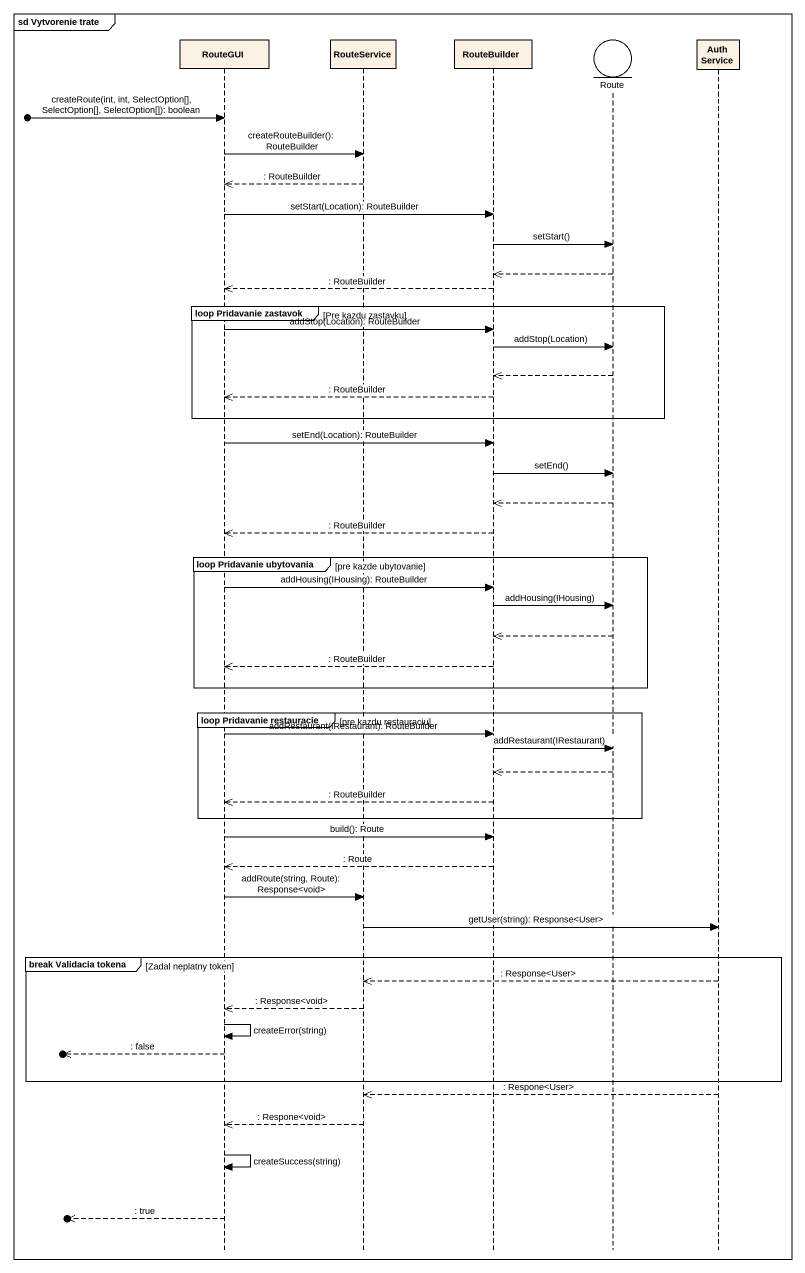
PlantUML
@startuml
mainframe sd Vytvorenie trate
hide footbox
participant RouteGUI
participant RouteService
participant RouteBuilder
entity Route
participant AuthService

[o-> RouteGUI : createRoute(int, int, SelectOption[], SelectOption[], SelectOption[]): boolean
RouteGUI -> RouteService : createRouteBuilder(): RouteBuilder
RouteService -->> RouteGUI : : RouteBuilder
RouteGUI -> RouteBuilder : setStart(Location): RouteBuilder
RouteBuilder -> Route : setStart()
Route -->> RouteBuilder
RouteBuilder -->> RouteGUI : : RouteBuilder
group loop Pridavanie zastavok [Pre kazdu zastavku]
  RouteGUI -> RouteBuilder : addStop(Location): RouteBuilder
  RouteBuilder -> Route : addStop(Location)
  Route -->> RouteBuilder
  RouteBuilder -->> RouteGUI : : RouteBuilder
end
RouteGUI -> RouteBuilder : setEnd(Location): RouteBuilder
RouteBuilder -> Route : setEnd()
Route -->> RouteBuilder
RouteBuilder -->> RouteGUI : : RouteBuilder
group loop Pridavanie ubytovania [pre kazde ubytovanie]
  RouteGUI -> RouteBuilder : addHousing(IHousing): RouteBuilder
  RouteBuilder -> Route : addHousing(IHousing)
  Route -->> RouteBuilder
  RouteBuilder -->> RouteGUI : : RouteBuilder
end
group loop Pridavanie restauracie [pre kazdu restauraciu]
  RouteGUI -> RouteBuilder : addRestaurant(IRestaurant): RouteBuilder
  RouteBuilder -> Route : addRestaurant(IRestaurant)
  Route -->> RouteBuilder
  RouteBuilder -->> RouteGUI : : RouteBuilder
end
RouteGUI -> RouteBuilder : build(): Route
RouteBuilder -->> RouteGUI : : Route
RouteGUI -> RouteService : addRoute(string, Route): Response<void>
RouteService -> AuthService : getUser(string): Response<User>
group break Validacia tokena [Zadal neplatny token]
  AuthService -->> RouteService : : Response<User>
  RouteService -->> RouteGUI : : Response<void>
  RouteGUI -> RouteGUI : createError(string)
  [o<<-- RouteGUI : : false
end
AuthService -->> RouteService : : Respone<User>
RouteService -->> RouteGUI : : Respone<void>
RouteGUI -> RouteGUI : createSuccess(string)
[o<<-- RouteGUI : : true
@enduml
